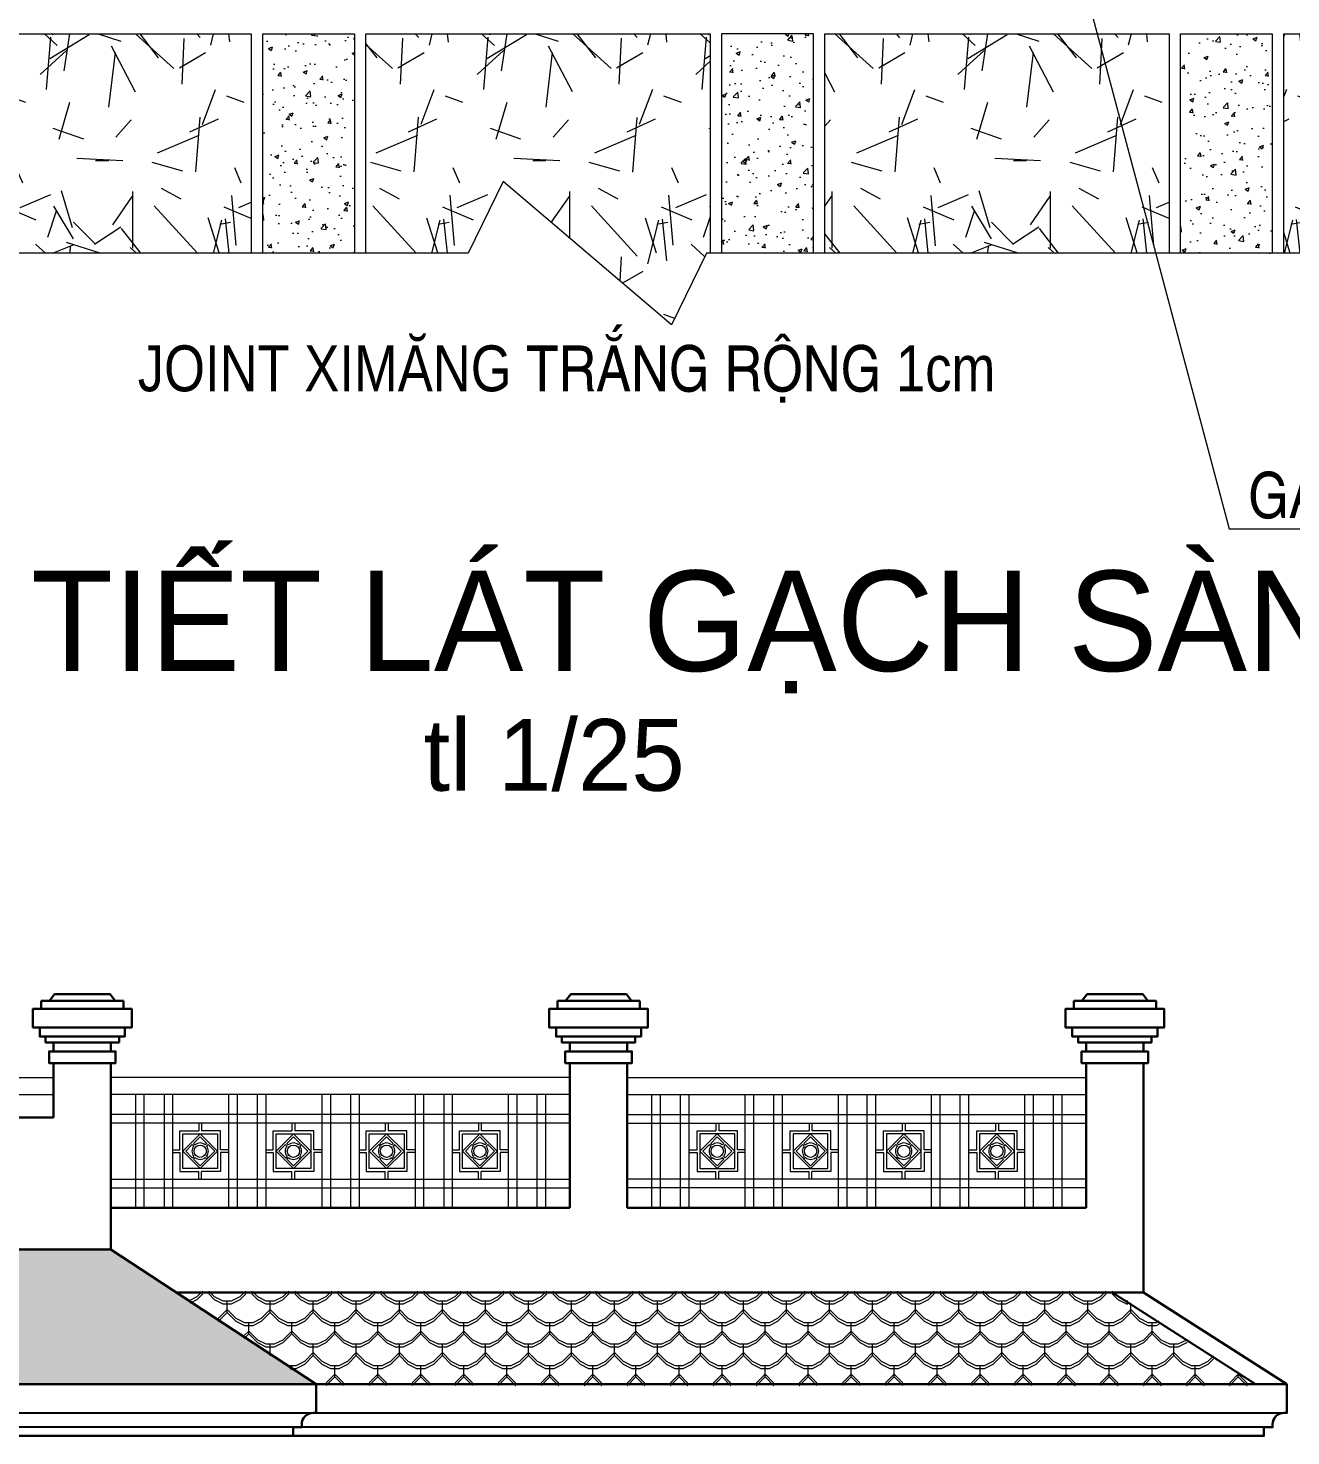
# Model space of a CAD drawing. Header units: millimetres. Extents: x -37049 to 129367, y 25385 to 90033.
# Drawn here: x 70951 to 75353, y 57365 to 62273 of the extents above; entities that cross this region are included whole.
import ezdxf
from ezdxf.enums import TextEntityAlignment as Align

# ---------------------------------------------------------------- set-up
doc = ezdxf.new("R2010")
doc.units = ezdxf.units.MM
doc.header["$MEASUREMENT"] = 0
doc.layers.add('NCHU', color=70, linetype='Continuous')
for name, color, linetype, lineweight in [('NMANH1', 45, 'Continuous', 9), ('NMANH3', 25, 'Continuous', 9), ('NNGOI', 20, 'Continuous', 9), ('NSMANH1', 44, 'Continuous', 5), ('NTHAY1', 61, 'Continuous', 25), ('NTHAY3', 41, 'Continuous', 25), ('NTHAY4', 21, 'Continuous', 25), ('NTHEP', 7, 'Continuous', 20)]:
    doc.layers.add(name, color=color, linetype=linetype, lineweight=lineweight)
doc.styles.add('AVO', font='vhelvcn.ttf')
doc.styles.add('FRANKO', font='vfranko.ttf', dxfattribs={"height": 500})
doc.dimstyles.new('50', dxfattribs={"dimtxt": 160, "dimasz": 120, "dimexe": 150, "dimexo": 150, "dimgap": 30, "dimtad": 1, "dimdec": 0, "dimlfac": 0.5, "dimzin": 0, "dimdsep": 46, "dimtxsty": 'AVO', "dimblk": 'ARCHTICK', "dimcen": -2, "dimdle": 120, "dimclrd": 256, "dimclre": 256, "dimclrt": 1, "dimadec": 0, "dimazin": 0, "dimtfac": 1, "dimtdec": 0, "dimtix": 1, "dimtmove": 2, "dimatfit": 3, "dimldrblk": 'ARCHTICK', "dimfxl": 0, "dimtolj": 1, "dimtzin": 0, "dimlwd": 0, "dimlwe": 0, "dimarcsym": 0})
pattern_1 = [(50, (-264037.15, -4600.5), (145.747735, -12.75127), [15.24, -167.64]), (355, (-264037.15, -4600.5), (-28.19426, 152.845314), [12.192, -134.112]), (100.451, (-264025, -4601.57), (117.554, 140.09335), [12.952, -142.472]), (46.1842, (-264037.15, -4559.87), (216.86323, -33.63386), [22.86, -251.46]), (96.6356, (-264019.07, -4562.67), (189.92339, 197.94044), [19.428, -213.708]), (351.184, (-264037.15, -4559.87), (189.92368, 197.9401), [18.288, -201.168]), (21, (-264016.83, -4570.03), (121.291904, -81.812415), [15.24, -167.64]), (326, (-264016.83, -4570.03), (49.44162, 147.35037), [12.192, -134.112]), (71.4514, (-264006.72, -4576.84), (170.73319, 65.538286), [12.952, -142.472]), (37.5, (-264037.146, -4600.506), (2.4708826, 67.644031), [0, -132.4864, 0, -136.144, 0, -134.62]), (7.5, (-264037.146, -4600.506), (53.45573, 80.14446), [0, -77.6224, 0, -129.4384, 0, -51.308]), (327.5, (-264082.46, -4600.506), (108.472476, -4.582995), [0, -50.8, 0, -158.496, 0, -210.312]), (317.5, (-264102.78, -4600.51), (118.503345, 20.341193), [0, -66.04, 0, -105.2576, 0, -149.352])]
pattern_2 = [(318.0128, (-1305280.805, -247780.42), (6858.0084269, -6096.0051798), [102.5163, -10149.15]), (274.9697, (-1305204.605, -247849), (-761.9946226, 9144.01479185), [175.9215, -17416.2]), (222.5104, (-1305189.365, -248024.26), (8382.0081877, 7619.9944555), [124.0446, -12280.41]), (357.2737, (-1304998.865, -248321.44), (-15239.995096, 761.99669125), [160.2015, -15859.92]), (22.8337, (-1304838.845, -248329.06), (-9144.005199, -3810.01081665), [157.0902, -15551.94]), (87.2737, (-1304694.065, -248268.1), (-761.99669125, -15239.995096), [160.2015, -15859.92]), (127.6942, (-1304686.445, -248108.08), (7619.9932071, -9906.00625837), [211.8582, -20973.93]), (162.2553, (-1304815.985, -247940.44), (-16764.0048618, 5334.01066964), [200.016, -19801.59]), (211.4296, (-1305006.485, -247879.48), (-9905.988348, -6096.0015706), [160.7439, -15913.65]), (265.2364, (-1305143.645, -247963.3), (761.9928488, 8381.993416), [183.5139, -8992.17]), (312.3974, (-1305158.885, -248146.18), (8381.9890952, -9144.00027517), [237.3234, -23495.04]), (228.8141, (-1304991.245, -247567.06), (-4571.992967, -5333.9966023), [81.0015, -8019.18]), (261.4692, (-1305044.585, -247628.02), (1524.00384, 9905.9848787), [154.1046, -15256.38]), (315, (-1305067.45, -247780.4), (761.99948, -2e-11), [107.7627, -969.867]), (293.1986, (-1305158.89, -247833.76), (-1524.006682, 3810.012848), [58.0323, -5745.18]), (21.8014, (-1305136.03, -247887.1), (-2286.001473, -762.000535), [82.0698, -4021.44]), (120.9638, (-1305059.83, -247856.62), (-1524.001188, 2285.997586), [133.296, -4309.89]), (251.5651, (-1305128.4, -247742.32), (761.998867, 1524.000695), [96.3861, -2313.27]), (106.3895, (-1305136.025, -248329.06), (-2285.995245, 7620.0042042), [135.0264, -13367.64]), (160.3462, (-1305174.125, -248199.52), (8381.9881466, -3047.9915066), [113.2797, -11214.66]), (23.1986, (-1305280.81, -247742.32), (-3810.012848, -1524.006682), [116.064, -5687.16]), (73.6105, (-1305174.125, -247696.6), (-2285.995245, -7620.0042042), [135.0264, -13367.64]), (69.444, (-1304663.585, -248329.06), (-1523.998151, -3810.004729), [130.2105, -6380.31]), (24.7751, (-1304617.865, -248207.14), (-8381.9961078, -3809.991121), [109.1016, -10801.08]), (156.8014, (-1304518.81, -247734.7), (-3810.012848, 1524.006682), [116.064, -5687.16]), (107.354, (-1304625.485, -247688.98), (3047.9954027, -9906.0005346), [127.7349, -12645.72]), (159.444, (-1304518.805, -248108.08), (3810.004729, -1523.998151), [65.1054, -6445.44]), (191.3099, (-1304518.8, -247780.42), (-3047.990238, -761.996239), [38.8545, -3846.6]), (255.9638, (-1304556.9, -247788.04), (761.998681, 2286.001606), [157.0902, -2984.715]), (276.009, (-1304595.005, -247940.44), (-761.9982206, 7619.9887633), [145.5801, -14412.42]), (33.6901, (-1304991.25, -247856.62), (-1523.99853, -762.00026), [109.8972, -2637.534]), (83.1572, (-1304899.805, -247795.66), (1524.0068255, 12954.005357), [191.8671, -18994.8]), (150.9454, (-1304876.945, -247605.16), (5333.9872833, -3047.9929097), [78.4524, -7766.82]), (180, (-1304945.5, -247567.06), (-762, -762), [45.72, -716.28]), (210.2564, (-1304617.865, -247955.68), (5333.9973097, 3047.99354), [105.8601, -10480.17]), (138.0128, (-1304709.305, -248009.02), (-6858.0084269, 6096.0051798), [205.0329, -10046.64]), (90, (-1304861.7, -247871.86), (-762, 762), [198.12, -563.88]), (55.3048, (-1304861.705, -247673.74), (-5334.0005071, -7619.9867973), [120.483, -11927.79]), (344.0546, (-1304793.13, -247574.68), (3048.007261, -762.001944), [110.9487, -5436.51]), (297.646, (-1304686.445, -247605.16), (7620.0047924, -14477.9949147), [180.6435, -17883.75]), (265.4261, (-1304602.625, -247765.18), (-761.99631337, -9906.0022814), [191.1087, -18919.74]), (265.4261, (-1304602.625, -247765.18), (-761.99631337, -9906.0022814), [191.1087, -18919.74])]
pattern_3 = [(360, (4.584, 9.7), (75, 75), [30, -120]), (90, (94.584, 54.7), (-75, 75), [30, -120]), (45, (64.58, 24.7), (8e-12, 150), [42.4263, -63.6396, 42.42645, -63.63968]), (135, (124.58, 24.7), (-150, 8e-12), [42.4263, -63.6396, 42.42645, -63.63968]), (26.56505, (34.584, 9.7), (150, 1e-07), [33.54, -301.8702]), (26.56505, (109.584, 84.7), (150, 1e-07), [33.54, -301.8702]), (333.43495, (124.584, 24.7), (150, -1e-07), [33.54, -301.8702]), (333.43495, (49.584, 99.7), (150, -1e-07), [33.54, -301.8702])]
pattern_4 = [(360, (4.584, -0.3), (75, 75), [30, -120]), (90, (94.584, 44.7), (-75, 75), [30, -120]), (45, (64.58, 14.7), (8e-12, 150), [42.4263, -63.6396, 42.42645, -63.63968]), (135, (124.58, 14.7), (-150, 8e-12), [42.4263, -63.6396, 42.42645, -63.63968]), (26.56505, (34.584, -0.3), (150, 1e-07), [33.54, -301.8702]), (26.56505, (109.584, 74.7), (150, 1e-07), [33.54, -301.8702]), (333.43495, (124.584, 14.7), (150, -1e-07), [33.54, -301.8702]), (333.43495, (49.584, 89.7), (150, -1e-07), [33.54, -301.8702])]

# ---------------------------------------------------------------- blocks, each defined once
blk = doc.blocks.new('_ARCHTICK')
at = {"color": 0, "linetype": 'ByBlock', "const_width": 0.15}
blk.add_lwpolyline([(-0.5, -0.5), (0.5, 0.5)], dxfattribs=at)

msp = doc.modelspace()

# ---------------------------------------------------------------- hatches: boundary and pattern name
at = {"layer": 'NMANH3', "ltscale": 0.75}
h = msp.add_hatch(dxfattribs=at)
h.set_pattern_fill('AR-CONC', color=30, scale=0.8, style=0)
h.set_pattern_definition(pattern_1)
h.paths.add_polyline_path([(72088.2, 62252.7), (71768.2, 62252.7), (71768.2, 61487.7), (72088.2, 61487.7)])
h = msp.add_hatch(dxfattribs=at)
h.set_pattern_fill('AR-CONC', color=30, scale=0.8, style=0)
h.set_pattern_definition(pattern_1)
h.paths.add_polyline_path([(73688.2, 62252.7), (73368.2, 62252.7), (73368.2, 61487.7), (73688.2, 61487.7)])
h = msp.add_hatch(dxfattribs=at)
h.set_pattern_fill('AR-CONC', color=30, scale=0.8, style=0)
h.set_pattern_definition(pattern_1)
h.paths.add_polyline_path([(75288.2, 62252.7), (74968.2, 62252.7), (74968.2, 61487.7), (75288.2, 61487.7)])
at = {"layer": 'NNGOI', "ltscale": 10000}
h = msp.add_hatch(dxfattribs=at)
h.set_pattern_fill('SCALLOP2', color=256, scale=150, style=0, pattern_type=2)
h.set_pattern_definition(pattern_3)
h.paths.add_polyline_path([(67839.3, 58019.5), (67124.5, 57549.5), (71954.2, 57549.5), (71239.4, 58019.5)])
h = msp.add_hatch(dxfattribs=at)
h.set_pattern_fill('SCALLOP2', color=256, scale=150, style=0, pattern_type=2)
h.set_pattern_definition(pattern_4)
h.paths.add_polyline_path([(67839.3, 58009.5), (67124.5, 57539.5), (71954.2, 57539.5), (71239.4, 58009.5)])
h = msp.add_hatch(dxfattribs=at)
h.set_pattern_fill('SCALLOP2', color=256, scale=150, style=0, pattern_type=2)
h.set_pattern_definition(pattern_3)
h.paths.add_polyline_path([(75229.6, 57549.5), (74730, 57869.5), (71467.5, 57869.5), (71954.2, 57549.5)])
h = msp.add_hatch(dxfattribs=at)
h.set_pattern_fill('SCALLOP2', color=256, scale=150, style=0, pattern_type=2)
h.set_pattern_definition(pattern_4)
h.paths.add_polyline_path([(75229.6, 57539.5), (74730, 57859.5), (71467.5, 57859.5), (71954.2, 57539.5)])
at = {"layer": 'NSMANH1', "lineweight": 0, "ltscale": 0.75}
h = msp.add_hatch(dxfattribs=at)
h.set_pattern_fill('GRAVEL', color=25, scale=30, angle=90, style=0)
h.set_pattern_definition(pattern_2)
h.paths.add_polyline_path([(71728.2, 61487.7), (71728.2, 62252.7), (70528.2, 62252.7), (70528.2, 61487.7)])
h = msp.add_hatch(dxfattribs=at)
h.set_pattern_fill('GRAVEL', color=25, scale=30, angle=90, style=0)
h.set_pattern_definition(pattern_2)
h.paths.add_polyline_path([(72606.6, 61737.7), (73193.8, 61237.7), (73315.9, 61487.7), (73328.2, 61487.7), (73328.2, 62252.7), (72128.2, 62252.7), (72128.2, 61487.7), (72484.5, 61487.7)])
h = msp.add_hatch(dxfattribs=at)
h.set_pattern_fill('GRAVEL', color=25, scale=30, angle=90, style=0)
h.set_pattern_definition([(318.0128, (-1302080.805, -247780.42), (6858.0084269, -6096.0051798), [102.5163, -10149.15]), (274.9697, (-1302004.605, -247849), (-761.9946226, 9144.01479185), [175.9215, -17416.2]), (222.5104, (-1301989.365, -248024.26), (8382.0081877, 7619.9944555), [124.0446, -12280.41]), (357.2737, (-1301798.865, -248321.44), (-15239.995096, 761.99669125), [160.2015, -15859.92]), (22.8337, (-1301638.845, -248329.06), (-9144.005199, -3810.01081665), [157.0902, -15551.94]), (87.2737, (-1301494.065, -248268.1), (-761.99669125, -15239.995096), [160.2015, -15859.92]), (127.6942, (-1301486.445, -248108.08), (7619.9932071, -9906.00625837), [211.8582, -20973.93]), (162.2553, (-1301615.985, -247940.44), (-16764.0048618, 5334.01066964), [200.016, -19801.59]), (211.4296, (-1301806.485, -247879.48), (-9905.988348, -6096.0015706), [160.7439, -15913.65]), (265.2364, (-1301943.645, -247963.3), (761.9928488, 8381.993416), [183.5139, -8992.17]), (312.3974, (-1301958.885, -248146.18), (8381.9890952, -9144.00027517), [237.3234, -23495.04]), (228.8141, (-1301791.245, -247567.06), (-4571.992967, -5333.9966023), [81.0015, -8019.18]), (261.4692, (-1301844.585, -247628.02), (1524.00384, 9905.9848787), [154.1046, -15256.38]), (315, (-1301867.45, -247780.4), (761.99948, -2e-11), [107.7627, -969.867]), (293.1986, (-1301958.89, -247833.76), (-1524.006682, 3810.012848), [58.0323, -5745.18]), (21.8014, (-1301936.03, -247887.1), (-2286.001473, -762.000535), [82.0698, -4021.44]), (120.9638, (-1301859.83, -247856.62), (-1524.001188, 2285.997586), [133.296, -4309.89]), (251.5651, (-1301928.4, -247742.32), (761.998867, 1524.000695), [96.3861, -2313.27]), (106.3895, (-1301936.025, -248329.06), (-2285.995245, 7620.0042042), [135.0264, -13367.64]), (160.3462, (-1301974.125, -248199.52), (8381.9881466, -3047.9915066), [113.2797, -11214.66]), (23.1986, (-1302080.81, -247742.32), (-3810.012848, -1524.006682), [116.064, -5687.16]), (73.6105, (-1301974.125, -247696.6), (-2285.995245, -7620.0042042), [135.0264, -13367.64]), (69.444, (-1301463.585, -248329.06), (-1523.998151, -3810.004729), [130.2105, -6380.31]), (24.7751, (-1301417.865, -248207.14), (-8381.9961078, -3809.991121), [109.1016, -10801.08]), (156.8014, (-1301318.81, -247734.7), (-3810.012848, 1524.006682), [116.064, -5687.16]), (107.354, (-1301425.485, -247688.98), (3047.9954027, -9906.0005346), [127.7349, -12645.72]), (159.444, (-1301318.805, -248108.08), (3810.004729, -1523.998151), [65.1054, -6445.44]), (191.3099, (-1301318.8, -247780.42), (-3047.990238, -761.996239), [38.8545, -3846.6]), (255.9638, (-1301356.9, -247788.04), (761.998681, 2286.001606), [157.0902, -2984.715]), (276.009, (-1301395.005, -247940.44), (-761.9982206, 7619.9887633), [145.5801, -14412.42]), (33.6901, (-1301791.25, -247856.62), (-1523.99853, -762.00026), [109.8972, -2637.534]), (83.1572, (-1301699.805, -247795.66), (1524.0068255, 12954.005357), [191.8671, -18994.8]), (150.9454, (-1301676.945, -247605.16), (5333.9872833, -3047.9929097), [78.4524, -7766.82]), (180, (-1301745.5, -247567.06), (-762, -762), [45.72, -716.28]), (210.2564, (-1301417.865, -247955.68), (5333.9973097, 3047.99354), [105.8601, -10480.17]), (138.0128, (-1301509.305, -248009.02), (-6858.0084269, 6096.0051798), [205.0329, -10046.64]), (90, (-1301661.7, -247871.86), (-762, 762), [198.12, -563.88]), (55.3048, (-1301661.705, -247673.74), (-5334.0005071, -7619.9867973), [120.483, -11927.79]), (344.0546, (-1301593.13, -247574.68), (3048.007261, -762.001944), [110.9487, -5436.51]), (297.646, (-1301486.445, -247605.16), (7620.0047924, -14477.9949147), [180.6435, -17883.75]), (265.4261, (-1301402.625, -247765.18), (-761.99631337, -9906.0022814), [191.1087, -18919.74]), (265.4261, (-1301402.625, -247765.18), (-761.99631337, -9906.0022814), [191.1087, -18919.74])])
h.paths.add_polyline_path([(74928.2, 61487.7), (74928.2, 62252.7), (73728.2, 62252.7), (73728.2, 61487.7)])
h = msp.add_hatch(dxfattribs=at)
h.set_pattern_fill('GRAVEL', color=25, scale=30, angle=90, style=0)
h.set_pattern_definition([(318.0128, (-1306880.805, -247780.42), (6858.0084269, -6096.0051798), [102.5163, -10149.15]), (274.9697, (-1306804.605, -247849), (-761.9946226, 9144.01479185), [175.9215, -17416.2]), (222.5104, (-1306789.365, -248024.26), (8382.0081877, 7619.9944555), [124.0446, -12280.41]), (357.2737, (-1306598.865, -248321.44), (-15239.995096, 761.99669125), [160.2015, -15859.92]), (22.8337, (-1306438.845, -248329.06), (-9144.005199, -3810.01081665), [157.0902, -15551.94]), (87.2737, (-1306294.065, -248268.1), (-761.99669125, -15239.995096), [160.2015, -15859.92]), (127.6942, (-1306286.445, -248108.08), (7619.9932071, -9906.00625837), [211.8582, -20973.93]), (162.2553, (-1306415.985, -247940.44), (-16764.0048618, 5334.01066964), [200.016, -19801.59]), (211.4296, (-1306606.485, -247879.48), (-9905.988348, -6096.0015706), [160.7439, -15913.65]), (265.2364, (-1306743.645, -247963.3), (761.9928488, 8381.993416), [183.5139, -8992.17]), (312.3974, (-1306758.885, -248146.18), (8381.9890952, -9144.00027517), [237.3234, -23495.04]), (228.8141, (-1306591.245, -247567.06), (-4571.992967, -5333.9966023), [81.0015, -8019.18]), (261.4692, (-1306644.585, -247628.02), (1524.00384, 9905.9848787), [154.1046, -15256.38]), (315, (-1306667.45, -247780.4), (761.99948, -2e-11), [107.7627, -969.867]), (293.1986, (-1306758.89, -247833.76), (-1524.006682, 3810.012848), [58.0323, -5745.18]), (21.8014, (-1306736.03, -247887.1), (-2286.001473, -762.000535), [82.0698, -4021.44]), (120.9638, (-1306659.83, -247856.62), (-1524.001188, 2285.997586), [133.296, -4309.89]), (251.5651, (-1306728.4, -247742.32), (761.998867, 1524.000695), [96.3861, -2313.27]), (106.3895, (-1306736.025, -248329.06), (-2285.995245, 7620.0042042), [135.0264, -13367.64]), (160.3462, (-1306774.125, -248199.52), (8381.9881466, -3047.9915066), [113.2797, -11214.66]), (23.1986, (-1306880.81, -247742.32), (-3810.012848, -1524.006682), [116.064, -5687.16]), (73.6105, (-1306774.125, -247696.6), (-2285.995245, -7620.0042042), [135.0264, -13367.64]), (69.444, (-1306263.585, -248329.06), (-1523.998151, -3810.004729), [130.2105, -6380.31]), (24.7751, (-1306217.865, -248207.14), (-8381.9961078, -3809.991121), [109.1016, -10801.08]), (156.8014, (-1306118.81, -247734.7), (-3810.012848, 1524.006682), [116.064, -5687.16]), (107.354, (-1306225.485, -247688.98), (3047.9954027, -9906.0005346), [127.7349, -12645.72]), (159.444, (-1306118.805, -248108.08), (3810.004729, -1523.998151), [65.1054, -6445.44]), (191.3099, (-1306118.8, -247780.42), (-3047.990238, -761.996239), [38.8545, -3846.6]), (255.9638, (-1306156.9, -247788.04), (761.998681, 2286.001606), [157.0902, -2984.715]), (276.009, (-1306195.005, -247940.44), (-761.9982206, 7619.9887633), [145.5801, -14412.42]), (33.6901, (-1306591.25, -247856.62), (-1523.99853, -762.00026), [109.8972, -2637.534]), (83.1572, (-1306499.805, -247795.66), (1524.0068255, 12954.005357), [191.8671, -18994.8]), (150.9454, (-1306476.945, -247605.16), (5333.9872833, -3047.9929097), [78.4524, -7766.82]), (180, (-1306545.5, -247567.06), (-762, -762), [45.72, -716.28]), (210.2564, (-1306217.865, -247955.68), (5333.9973097, 3047.99354), [105.8601, -10480.17]), (138.0128, (-1306309.305, -248009.02), (-6858.0084269, 6096.0051798), [205.0329, -10046.64]), (90, (-1306461.7, -247871.86), (-762, 762), [198.12, -563.88]), (55.3048, (-1306461.705, -247673.74), (-5334.0005071, -7619.9867973), [120.483, -11927.79]), (344.0546, (-1306393.13, -247574.68), (3048.007261, -762.001944), [110.9487, -5436.51]), (297.646, (-1306286.445, -247605.16), (7620.0047924, -14477.9949147), [180.6435, -17883.75]), (265.4261, (-1306202.625, -247765.18), (-761.99631337, -9906.0022814), [191.1087, -18919.74]), (265.4261, (-1306202.625, -247765.18), (-761.99631337, -9906.0022814), [191.1087, -18919.74])])
h.paths.add_polyline_path([(76093.2, 61487.7), (76093.2, 62252.7), (75328.2, 62252.7), (75328.2, 61487.7)])

# ---------------------------------------------------------------- linework, layer by layer
at = {"layer": 'NMANH1', "ltscale": 0.75}
for points in [[(70528.2, 61487.7), (70528.2, 62252.7), (71728.2, 62252.7), (71728.2, 61487.7)], [(71768.2, 61487.7), (71768.2, 62252.7), (72088.2, 62252.7), (72088.2, 61487.7)], [(72128.2, 61487.7), (72128.2, 62252.7), (73328.2, 62252.7), (73328.2, 61487.7)], [(73688.2, 61487.7), (73688.2, 62252.7), (73368.2, 62252.7), (73368.2, 61487.7)], [(73728.2, 61487.7), (73728.2, 62252.7), (74928.2, 62252.7), (74928.2, 61487.7)], [(74968.2, 61487.7), (74968.2, 62252.7), (75288.2, 62252.7), (75288.2, 61487.7)], [(75328.2, 61487.7), (75328.2, 62252.7), (76093.2, 62252.7)]]:
    msp.add_lwpolyline(points, dxfattribs=at)
at = {"layer": 'NMANH3'}
msp.add_lwpolyline([(76669.4, 61487.7), (73315.9, 61487.7), (73193.8, 61237.7), (72606.6, 61737.7), (72484.5, 61487.7), (68746.9, 61487.7)], dxfattribs=at)
at = {"layer": 'NTHAY1', "lineweight": 30}
for p, q in [((71039.4, 58664.5), (71039.4, 58474.5)), ((71239.4, 58014.5), (71239.4, 58664.5)), ((72839.3, 58664.5), (72839.3, 58159.5)), ((73039.3, 58664.5), (73039.3, 58159.5)), ((71239.4, 58159.5), (72839.3, 58159.5)), ((74639.2, 58159.5), (73039.3, 58159.5)), ((71239.4, 58014.5), (67839.3, 58014.5))]:
    msp.add_line(p, q, dxfattribs=at)
at = {"layer": 'NTHAY1', "lineweight": 30, "ltscale": 0.75}
for p, q in [((74639.2, 58664.5), (74639.2, 58159.5)), ((74839.2, 58664.5), (74839.2, 57864.5)), ((71954.2, 57544.5), (71239.4, 58014.5)), ((74839.2, 57864.5), (71467.5, 57864.5)), ((75338.8, 57544.5), (74839.2, 57864.5)), ((75338.8, 57544.5), (64039.2, 57544.5)), ((75238.8, 57364.5), (64139.2, 57364.5))]:
    msp.add_line(p, q, dxfattribs=at)
at = {"layer": 'NTHAY1', "ltscale": 0.75}
msp.add_line((75229.6, 57544.5), (74730, 57864.5), dxfattribs=at)
at = {"layer": 'NTHAY1', "lineweight": 30}
msp.add_lwpolyline([(71039.4, 58474.5), (70789.1, 58474.5), (70789.1, 58159), (70489.1, 58159), (70489.1, 58474.5), (70239.2, 58474.5), (70239.2, 58159.5), (69939.2, 58159.5), (69939.2, 58474.5), (69689.4, 58474.5), (69689.4, 58159.5), (69389.4, 58159.5), (69389.4, 58474.5), (69139.5, 58474.5), (69139.5, 58159.5), (68839.5, 58159.5), (68839.5, 58474.5), (68589.6, 58474.5), (68589.6, 58159.5), (68289.6, 58159.5), (68289.6, 58474.5), (68039.3, 58474.5)], dxfattribs=at)
at = {"layer": 'NTHAY1', "lineweight": 30, "ltscale": 0.75}
for points in [[(71954.2, 57544.5), (71954.2, 57444.5), (71944.2, 57444.5, 0.414214), (71904.2, 57404.5), (71904.2, 57394.5), (71874.2, 57394.5), (71874.2, 57364.5), (71854.2, 57364.5), (71854.2, 57364.5)], [(75338.8, 57544.5), (75338.8, 57444.5), (75328.8, 57444.5, 0.414214), (75288.8, 57404.5), (75288.8, 57394.5), (75258.8, 57394.5), (75258.8, 57364.5), (75238.8, 57364.5), (75238.8, 57364.5)]]:
    msp.add_lwpolyline(points, format="xyb", dxfattribs=at)
at = {"layer": 'NTHAY3', "ltscale": 0.75}
for p, q in [((64049.2, 57444.5), (75328.8, 57444.5)), ((75258.8, 57394.5), (64119.2, 57394.5))]:
    msp.add_line(p, q, dxfattribs=at)
at = {"layer": 'NTHAY4', "lineweight": 30}
for p, q in [((71042.3, 58904.7), (71024.5, 58881.7)), ((71139.4, 58904.7), (71042.3, 58904.7)), ((71139.4, 58904.7), (71236.4, 58904.7)), ((71236.4, 58904.7), (71254.2, 58881.7)), ((72842.2, 58904.7), (72824.4, 58881.7)), ((72939.3, 58904.7), (72842.2, 58904.7)), ((72939.3, 58904.7), (73036.3, 58904.7)), ((73036.3, 58904.7), (73054.1, 58881.7)), ((74642.1, 58904.7), (74624.3, 58881.7)), ((74739.2, 58904.7), (74642.1, 58904.7)), ((74739.2, 58904.7), (74836.2, 58904.7)), ((74836.2, 58904.7), (74854, 58881.7)), ((70995.8, 58881.7), (71282.9, 58881.7)), ((70995.8, 58853), (70995.8, 58881.7)), ((71282.9, 58853), (71282.9, 58881.7)), ((72795.7, 58881.7), (73082.8, 58881.7)), ((72795.7, 58853), (72795.7, 58881.7)), ((73082.8, 58853), (73082.8, 58881.7)), ((74595.6, 58881.7), (74882.7, 58881.7)), ((74595.6, 58853), (74595.6, 58881.7)), ((74882.7, 58853), (74882.7, 58881.7)), ((70991.1, 58788.7), (71139.4, 58788.7, -1682.2)), ((71011.2, 58756.5), (71139.4, 58756.5, -1682.2)), ((71287.6, 58788.7), (71139.4, 58788.7, -1682.2)), ((71267.5, 58756.5), (71139.4, 58756.5, -1682.2)), ((72791, 58788.7), (72939.3, 58788.7, -1682.2)), ((72811.1, 58756.5), (72939.3, 58756.5, -1682.2)), ((73087.5, 58788.7), (72939.3, 58788.7, -1682.2)), ((73067.4, 58756.5), (72939.3, 58756.5, -1682.2)), ((74590.9, 58788.7), (74739.2, 58788.7, -1682.2)), ((74611, 58756.5), (74739.2, 58756.5, -1682.2)), ((74887.4, 58788.7), (74739.2, 58788.7, -1682.2)), ((74867.3, 58756.5), (74739.2, 58756.5, -1682.2)), ((71039.4, 58704.8), (71039.4, 58736.5)), ((71039.4, 58704.8), (71039.4, 58736.5)), ((71239.4, 58704.8), (71239.4, 58736.5)), ((71239.4, 58704.8), (71239.4, 58736.5)), ((72839.3, 58704.8), (72839.3, 58736.5)), ((72839.3, 58704.8), (72839.3, 58736.5)), ((73039.3, 58704.8), (73039.3, 58736.5)), ((73039.3, 58704.8), (73039.3, 58736.5)), ((74639.2, 58704.8), (74639.2, 58736.5)), ((74639.2, 58704.8), (74639.2, 58736.5)), ((74839.2, 58704.8), (74839.2, 58736.5)), ((74839.2, 58704.8), (74839.2, 58736.5)), ((71239.4, 58664.5), (71039.4, 58664.5)), ((73039.3, 58664.5), (72839.3, 58664.5)), ((74839.2, 58664.5), (74639.2, 58664.5))]:
    msp.add_line(p, q, dxfattribs=at)
for points in [[(71139.4, 58853), (70967.1, 58853), (70967.1, 58788.7), (70991.1, 58788.7), (70991.1, 58756.5), (71011.2, 58756.5), (71011.2, 58736.5), (71139.4, 58736.5)], [(71139.4, 58853), (71311.6, 58853), (71311.6, 58788.7), (71287.6, 58788.7), (71287.6, 58756.5), (71267.5, 58756.5), (71267.5, 58736.5), (71139.4, 58736.5)], [(72939.3, 58853), (72767, 58853), (72767, 58788.7), (72791, 58788.7), (72791, 58756.5), (72811.1, 58756.5), (72811.1, 58736.5), (72939.3, 58736.5)], [(72939.3, 58853), (73111.5, 58853), (73111.5, 58788.7), (73087.5, 58788.7), (73087.5, 58756.5), (73067.4, 58756.5), (73067.4, 58736.5), (72939.3, 58736.5)], [(74739.2, 58853), (74566.9, 58853), (74566.9, 58788.7), (74590.9, 58788.7), (74590.9, 58756.5), (74611, 58756.5), (74611, 58736.5), (74739.2, 58736.5)], [(74739.2, 58853), (74911.4, 58853), (74911.4, 58788.7), (74887.4, 58788.7), (74887.4, 58756.5), (74867.3, 58756.5), (74867.3, 58736.5), (74739.2, 58736.5)], [(71139.4, 58704.8), (71023.3, 58704.8), (71023.3, 58664.5), (71039.4, 58664.5)], [(71139.4, 58704.8), (71255.5, 58704.8), (71255.5, 58664.5), (71239.4, 58664.5)], [(72939.3, 58704.8), (72823.1, 58704.8), (72823.1, 58664.5), (72839.3, 58664.5)], [(72939.3, 58704.8), (73055.4, 58704.8), (73055.4, 58664.5), (73039.3, 58664.5)], [(74739.2, 58704.8), (74623, 58704.8), (74623, 58664.5), (74639.2, 58664.5)], [(74739.2, 58704.8), (74855.3, 58704.8), (74855.3, 58664.5), (74839.2, 58664.5)]]:
    msp.add_lwpolyline(points, dxfattribs=at)
at = {"layer": 'NTHEP', "lineweight": 15}
for p, q in [((69539.4, 58614.5), (71039.4, 58614.5)), ((72839.3, 58614.5), (71239.4, 58614.5)), ((73039.3, 58614.5), (74639.2, 58614.5)), ((69539.4, 58554.5), (71039.4, 58554.5)), ((72839.3, 58554.5), (71239.4, 58554.5)), ((71324.3, 58554.5), (71324.3, 58159.5)), ((71354.3, 58554.5), (71354.3, 58159.5)), ((71424.3, 58554.5), (71424.3, 58159.5)), ((71454.3, 58554.5), (71454.3, 58159.5)), ((71649.3, 58554.5), (71649.3, 58159.5)), ((71679.3, 58554.5), (71679.3, 58159.5)), ((71749.3, 58554.5), (71749.3, 58159.5)), ((71779.3, 58554.5), (71779.3, 58159.5)), ((71974.3, 58554.5), (71974.3, 58159.5)), ((72004.3, 58554.5), (72004.3, 58159.5)), ((72074.3, 58554.5), (72074.3, 58159.5)), ((72104.3, 58554.5), (72104.3, 58159.5)), ((72299.3, 58554.5), (72299.3, 58159.5)), ((72329.3, 58554.5), (72329.3, 58159.5)), ((72399.3, 58554.5), (72399.3, 58159.5)), ((72429.3, 58554.5), (72429.3, 58159.5)), ((72624.3, 58554.5), (72624.3, 58159.5)), ((72654.3, 58554.5), (72654.3, 58159.5)), ((72724.3, 58554.5), (72724.3, 58159.5)), ((72754.3, 58554.5), (72754.3, 58159.5)), ((73039.3, 58554.5), (74639.2, 58554.5)), ((73124.2, 58554.5), (73124.2, 58159.5)), ((73154.2, 58554.5), (73154.2, 58159.5)), ((73224.2, 58554.5), (73224.2, 58159.5)), ((73254.2, 58554.5), (73254.2, 58159.5)), ((73449.2, 58554.5), (73449.2, 58159.5)), ((73479.2, 58554.5), (73479.2, 58159.5)), ((73549.2, 58554.5), (73549.2, 58159.5)), ((73579.2, 58554.5), (73579.2, 58159.5)), ((73774.2, 58554.5), (73774.2, 58159.5)), ((73804.2, 58554.5), (73804.2, 58159.5)), ((73874.2, 58554.5), (73874.2, 58159.5)), ((73904.2, 58554.5), (73904.2, 58159.5)), ((74099.2, 58554.5), (74099.2, 58159.5)), ((74129.2, 58554.5), (74129.2, 58159.5)), ((74199.2, 58554.5), (74199.2, 58159.5)), ((74229.2, 58554.5), (74229.2, 58159.5)), ((74424.2, 58554.5), (74424.2, 58159.5)), ((74454.2, 58554.5), (74454.2, 58159.5)), ((74524.2, 58554.5), (74524.2, 58159.5)), ((74554.2, 58554.5), (74554.2, 58159.5)), ((72839.3, 58484.5), (71239.4, 58484.5)), ((73039.3, 58484.5), (74639.2, 58484.5)), ((72839.3, 58454.5), (71239.4, 58454.5)), ((73039.3, 58454.5), (74639.2, 58454.5)), ((71239.4, 58259.5), (72839.3, 58259.5)), ((71239.4, 58229.5), (72839.3, 58229.5)), ((74639.2, 58259.5), (73039.3, 58259.5)), ((74639.2, 58229.5), (73039.3, 58229.5))]:
    msp.add_line(p, q, dxfattribs=at)
at = {"layer": 'NTHEP'}
for p, q in [((71545.3, 58454.5), (71545.3, 58427.8)), ((71555.4, 58454.5), (71555.4, 58427.8)), ((71870.3, 58454.5), (71870.3, 58427.8)), ((71880.4, 58454.5), (71880.4, 58427.8)), ((72195.3, 58454.5), (72195.3, 58427.8)), ((72205.4, 58454.5), (72205.4, 58427.8)), ((72520.3, 58454.5), (72520.3, 58427.8)), ((72530.4, 58454.5), (72530.4, 58427.8)), ((73348.2, 58454.5), (73348.2, 58427.8)), ((73358.3, 58454.5), (73358.3, 58427.8)), ((73673.2, 58454.5), (73673.2, 58427.8)), ((73683.3, 58454.5), (73683.3, 58427.8)), ((73998.2, 58454.5), (73998.2, 58427.8)), ((74008.3, 58454.5), (74008.3, 58427.8)), ((74323.2, 58454.5), (74323.2, 58427.8)), ((74333.3, 58454.5), (74333.3, 58427.8)), ((71454.3, 58362.1), (71479.6, 58362.1)), ((71522.9, 58380.1), (71528.1, 58375)), ((71527.2, 58384.4), (71532.3, 58379.3)), ((71573.4, 58384.4), (71568.3, 58379.3)), ((71577.7, 58380.1), (71572.6, 58375)), ((71649.3, 58362.1), (71621.1, 58362.1)), ((71779.3, 58362.1), (71804.6, 58362.1)), ((71847.9, 58380.1), (71853.1, 58375)), ((71852.2, 58384.4), (71857.3, 58379.3)), ((71898.4, 58384.4), (71893.3, 58379.3)), ((71902.7, 58380.1), (71897.6, 58375)), ((71974.3, 58362.1), (71946.1, 58362.1)), ((72104.3, 58362.1), (72129.6, 58362.1)), ((72172.9, 58380.1), (72178.1, 58375)), ((72177.2, 58384.4), (72182.3, 58379.3)), ((72223.4, 58384.4), (72218.3, 58379.3)), ((72227.7, 58380.1), (72222.6, 58375)), ((72299.3, 58362.1), (72271.1, 58362.1)), ((72429.3, 58362.1), (72454.6, 58362.1)), ((72497.9, 58380.1), (72503.1, 58375)), ((72502.2, 58384.4), (72507.3, 58379.3)), ((72548.4, 58384.4), (72543.3, 58379.3)), ((72552.7, 58380.1), (72547.6, 58375)), ((72624.3, 58362.1), (72596.1, 58362.1)), ((73254.2, 58362.1), (73282.5, 58362.1)), ((73325.8, 58380.1), (73331, 58375)), ((73330.1, 58384.4), (73335.3, 58379.3)), ((73376.4, 58384.4), (73371.2, 58379.3)), ((73380.7, 58380.1), (73375.5, 58375)), ((73449.2, 58362.1), (73424, 58362.1)), ((73579.2, 58362.1), (73607.5, 58362.1)), ((73650.8, 58380.1), (73656, 58375)), ((73655.1, 58384.4), (73660.3, 58379.3)), ((73701.4, 58384.4), (73696.2, 58379.3)), ((73705.7, 58380.1), (73700.5, 58375)), ((73774.2, 58362.1), (73749, 58362.1)), ((73904.2, 58362.1), (73932.5, 58362.1)), ((73975.8, 58380.1), (73981, 58375)), ((73980.1, 58384.4), (73985.3, 58379.3)), ((74026.4, 58384.4), (74021.2, 58379.3)), ((74030.7, 58380.1), (74025.5, 58375)), ((74099.2, 58362.1), (74074, 58362.1)), ((74229.2, 58362.1), (74257.5, 58362.1)), ((74300.8, 58380.1), (74306, 58375)), ((74305.1, 58384.4), (74310.3, 58379.3)), ((74351.4, 58384.4), (74346.2, 58379.3)), ((74355.7, 58380.1), (74350.5, 58375)), ((74424.2, 58362.1), (74399, 58362.1)), ((71454.3, 58352), (71479.6, 58352)), ((71522.9, 58333.9), (71528.1, 58339)), ((71527.2, 58329.6), (71532.3, 58334.8)), ((71573.4, 58329.6), (71568.3, 58334.8)), ((71577.7, 58333.9), (71572.6, 58339)), ((71649.3, 58352), (71621.1, 58352)), ((71779.3, 58352), (71804.6, 58352)), ((71847.9, 58333.9), (71853.1, 58339)), ((71852.2, 58329.6), (71857.3, 58334.8)), ((71898.4, 58329.6), (71893.3, 58334.8)), ((71902.7, 58333.9), (71897.6, 58339)), ((71974.3, 58352), (71946.1, 58352)), ((72104.3, 58352), (72129.6, 58352)), ((72172.9, 58333.9), (72178.1, 58339)), ((72177.2, 58329.6), (72182.3, 58334.8)), ((72223.4, 58329.6), (72218.3, 58334.8)), ((72227.7, 58333.9), (72222.6, 58339)), ((72299.3, 58352), (72271.1, 58352)), ((72429.3, 58352), (72454.6, 58352)), ((72497.9, 58333.9), (72503.1, 58339)), ((72502.2, 58329.6), (72507.3, 58334.8)), ((72548.4, 58329.6), (72543.3, 58334.8)), ((72552.7, 58333.9), (72547.6, 58339)), ((72624.3, 58352), (72596.1, 58352)), ((73254.2, 58352), (73282.5, 58352)), ((73325.8, 58333.9), (73331, 58339)), ((73330.1, 58329.6), (73335.3, 58334.8)), ((73376.4, 58329.6), (73371.2, 58334.8)), ((73380.7, 58333.9), (73375.5, 58339)), ((73449.2, 58352), (73424, 58352)), ((73579.2, 58352), (73607.5, 58352)), ((73650.8, 58333.9), (73656, 58339)), ((73655.1, 58329.6), (73660.3, 58334.8)), ((73701.4, 58329.6), (73696.2, 58334.8)), ((73705.7, 58333.9), (73700.5, 58339)), ((73774.2, 58352), (73749, 58352)), ((73904.2, 58352), (73932.5, 58352)), ((73975.8, 58333.9), (73981, 58339)), ((73980.1, 58329.6), (73985.3, 58334.8)), ((74026.4, 58329.6), (74021.2, 58334.8)), ((74030.7, 58333.9), (74025.5, 58339)), ((74099.2, 58352), (74074, 58352)), ((74229.2, 58352), (74257.5, 58352)), ((74300.8, 58333.9), (74306, 58339)), ((74305.1, 58329.6), (74310.3, 58334.8)), ((74351.4, 58329.6), (74346.2, 58334.8)), ((74355.7, 58333.9), (74350.5, 58339)), ((74424.2, 58352), (74399, 58352)), ((71545.3, 58259.5), (71545.3, 58286.3)), ((71555.4, 58259.5), (71555.4, 58286.3)), ((71870.3, 58259.5), (71870.3, 58286.3)), ((71880.4, 58259.5), (71880.4, 58286.3)), ((72195.3, 58259.5), (72195.3, 58286.3)), ((72205.4, 58259.5), (72205.4, 58286.3)), ((72520.3, 58259.5), (72520.3, 58286.3)), ((72530.4, 58259.5), (72530.4, 58286.3)), ((73348.2, 58259.5), (73348.2, 58286.3)), ((73358.3, 58259.5), (73358.3, 58286.3)), ((73673.2, 58259.5), (73673.2, 58286.3)), ((73683.3, 58259.5), (73683.3, 58286.3)), ((73998.2, 58259.5), (73998.2, 58286.3)), ((74008.3, 58259.5), (74008.3, 58286.3)), ((74323.2, 58259.5), (74323.2, 58286.3)), ((74333.3, 58259.5), (74333.3, 58286.3))]:
    msp.add_line(p, q, dxfattribs=at)
for points in [[(71479.6, 58362.1), (71479.6, 58427.8), (71545.3, 58427.8)], [(71527.2, 58384.4), (71550.3, 58407.6), (71573.4, 58384.4)], [(71621.1, 58362.1), (71621.1, 58427.8), (71555.4, 58427.8)], [(71804.6, 58362.1), (71804.6, 58427.8), (71870.3, 58427.8)], [(71852.2, 58384.4), (71875.3, 58407.6), (71898.4, 58384.4)], [(71946.1, 58362.1), (71946.1, 58427.8), (71880.4, 58427.8)], [(72129.6, 58362.1), (72129.6, 58427.8), (72195.3, 58427.8)], [(72177.2, 58384.4), (72200.3, 58407.6), (72223.4, 58384.4)], [(72271.1, 58362.1), (72271.1, 58427.8), (72205.4, 58427.8)], [(72454.6, 58362.1), (72454.6, 58427.8), (72520.3, 58427.8)], [(72502.2, 58384.4), (72525.3, 58407.6), (72548.4, 58384.4)], [(72596.1, 58362.1), (72596.1, 58427.8), (72530.4, 58427.8)], [(73282.5, 58362.1), (73282.5, 58427.8), (73348.2, 58427.8)], [(73376.4, 58384.4), (73353.2, 58407.6), (73330.1, 58384.4)], [(73424, 58362.1), (73424, 58427.8), (73358.3, 58427.8)], [(73607.5, 58362.1), (73607.5, 58427.8), (73673.2, 58427.8)], [(73701.4, 58384.4), (73678.2, 58407.6), (73655.1, 58384.4)], [(73749, 58362.1), (73749, 58427.8), (73683.3, 58427.8)], [(73932.5, 58362.1), (73932.5, 58427.8), (73998.2, 58427.8)], [(74026.4, 58384.4), (74003.2, 58407.6), (73980.1, 58384.4)], [(74074, 58362.1), (74074, 58427.8), (74008.3, 58427.8)], [(74257.5, 58362.1), (74257.5, 58427.8), (74323.2, 58427.8)], [(74351.4, 58384.4), (74328.2, 58407.6), (74305.1, 58384.4)], [(74399, 58362.1), (74399, 58427.8), (74333.3, 58427.8)], [(71522.9, 58333.9), (71499.8, 58357), (71522.9, 58380.1)], [(71577.7, 58380.1), (71600.9, 58357), (71550.3, 58306.5), (71527.2, 58329.6)], [(71847.9, 58333.9), (71824.8, 58357), (71847.9, 58380.1)], [(71902.7, 58380.1), (71925.9, 58357), (71875.3, 58306.5), (71852.2, 58329.6)], [(72172.9, 58333.9), (72149.8, 58357), (72172.9, 58380.1)], [(72227.7, 58380.1), (72250.9, 58357), (72200.3, 58306.5), (72177.2, 58329.6)], [(72497.9, 58333.9), (72474.8, 58357), (72497.9, 58380.1)], [(72552.7, 58380.1), (72575.9, 58357), (72525.3, 58306.5), (72502.2, 58329.6)], [(73325.8, 58380.1), (73302.7, 58357), (73353.2, 58306.5), (73376.4, 58329.6)], [(73380.7, 58333.9), (73403.8, 58357), (73380.7, 58380.1)], [(73650.8, 58380.1), (73627.7, 58357), (73678.2, 58306.5), (73701.4, 58329.6)], [(73705.7, 58333.9), (73728.8, 58357), (73705.7, 58380.1)], [(73975.8, 58380.1), (73952.7, 58357), (74003.2, 58306.5), (74026.4, 58329.6)], [(74030.7, 58333.9), (74053.8, 58357), (74030.7, 58380.1)], [(74300.8, 58380.1), (74277.7, 58357), (74328.2, 58306.5), (74351.4, 58329.6)], [(74355.7, 58333.9), (74378.8, 58357), (74355.7, 58380.1)], [(71479.6, 58352), (71479.6, 58286.3), (71545.3, 58286.3)], [(71621.1, 58352), (71621.1, 58286.3), (71555.4, 58286.3)], [(71804.6, 58352), (71804.6, 58286.3), (71870.3, 58286.3)], [(71946.1, 58352), (71946.1, 58286.3), (71880.4, 58286.3)], [(72129.6, 58352), (72129.6, 58286.3), (72195.3, 58286.3)], [(72271.1, 58352), (72271.1, 58286.3), (72205.4, 58286.3)], [(72454.6, 58352), (72454.6, 58286.3), (72520.3, 58286.3)], [(72596.1, 58352), (72596.1, 58286.3), (72530.4, 58286.3)], [(73282.5, 58352), (73282.5, 58286.3), (73348.2, 58286.3)], [(73424, 58352), (73424, 58286.3), (73358.3, 58286.3)], [(73607.5, 58352), (73607.5, 58286.3), (73673.2, 58286.3)], [(73749, 58352), (73749, 58286.3), (73683.3, 58286.3)], [(73932.5, 58352), (73932.5, 58286.3), (73998.2, 58286.3)], [(74074, 58352), (74074, 58286.3), (74008.3, 58286.3)], [(74257.5, 58352), (74257.5, 58286.3), (74323.2, 58286.3)], [(74399, 58352), (74399, 58286.3), (74333.3, 58286.3)]]:
    msp.add_lwpolyline(points, dxfattribs=at)
for points in [[(71611, 58417.7), (71611, 58296.4), (71489.7, 58296.4), (71489.7, 58417.7)], [(71550.3, 58296.4), (71489.7, 58357), (71550.3, 58417.7), (71611, 58357)], [(71936, 58417.7), (71936, 58296.4), (71814.7, 58296.4), (71814.7, 58417.7)], [(71875.3, 58296.4), (71814.7, 58357), (71875.3, 58417.7), (71936, 58357)], [(72261, 58417.7), (72261, 58296.4), (72139.7, 58296.4), (72139.7, 58417.7)], [(72200.3, 58296.4), (72139.7, 58357), (72200.3, 58417.7), (72261, 58357)], [(72586, 58417.7), (72586, 58296.4), (72464.7, 58296.4), (72464.7, 58417.7)], [(72525.3, 58296.4), (72464.7, 58357), (72525.3, 58417.7), (72586, 58357)], [(73292.6, 58417.7), (73292.6, 58296.4), (73413.9, 58296.4), (73413.9, 58417.7)], [(73353.2, 58296.4), (73413.9, 58357), (73353.2, 58417.7), (73292.6, 58357)], [(73617.6, 58417.7), (73617.6, 58296.4), (73738.9, 58296.4), (73738.9, 58417.7)], [(73678.2, 58296.4), (73738.9, 58357), (73678.2, 58417.7), (73617.6, 58357)], [(73942.6, 58417.7), (73942.6, 58296.4), (74063.9, 58296.4), (74063.9, 58417.7)], [(74003.2, 58296.4), (74063.9, 58357), (74003.2, 58417.7), (73942.6, 58357)], [(74267.6, 58417.7), (74267.6, 58296.4), (74388.9, 58296.4), (74388.9, 58417.7)], [(74328.2, 58296.4), (74388.9, 58357), (74328.2, 58417.7), (74267.6, 58357)]]:
    msp.add_lwpolyline(points, close=True, dxfattribs=at)
for centre in [(71550.3, 58357), (71875.3, 58357), (72200.3, 58357), (72525.3, 58357), (73353.2, 58357), (73678.2, 58357), (74003.2, 58357), (74328.2, 58357)]:
    msp.add_circle(centre, 21.5, dxfattribs=at)
for centre, start, end in [((71550.3, 58357), 141.0846, 218.9154), ((71550.3, 58357), 51.0846, 128.9154), ((71550.3, 58357), 321.0846, 38.9154), ((71875.3, 58357), 141.0846, 218.9154), ((71875.3, 58357), 51.0846, 128.9154), ((71875.3, 58357), 321.0846, 38.9154), ((72200.3, 58357), 141.0846, 218.9154), ((72200.3, 58357), 51.0846, 128.9154), ((72200.3, 58357), 321.0846, 38.9154), ((72525.3, 58357), 141.0846, 218.9154), ((72525.3, 58357), 51.0846, 128.9154), ((72525.3, 58357), 321.0846, 38.9154), ((73353.2, 58357), 141.0846, 218.9154), ((73353.2, 58357), 51.0846, 128.9154), ((73353.2, 58357), 321.0846, 38.9154), ((73678.2, 58357), 141.0846, 218.9154), ((73678.2, 58357), 51.0846, 128.9154), ((73678.2, 58357), 321.0846, 38.9154), ((74003.2, 58357), 141.0846, 218.9154), ((74003.2, 58357), 51.0846, 128.9154), ((74003.2, 58357), 321.0846, 38.9154), ((74328.2, 58357), 141.0846, 218.9154), ((74328.2, 58357), 51.0846, 128.9154), ((74328.2, 58357), 321.0846, 38.9154), ((71550.3, 58357), 231.0846, 308.9154), ((71875.3, 58357), 231.0846, 308.9154), ((72200.3, 58357), 231.0846, 308.9154), ((72525.3, 58357), 231.0846, 308.9154), ((73353.2, 58357), 231.0846, 308.9154), ((73678.2, 58357), 231.0846, 308.9154), ((74003.2, 58357), 231.0846, 308.9154), ((74328.2, 58357), 231.0846, 308.9154)]:
    msp.add_arc(centre, 28.6, start, end, dxfattribs=at)

# ---------------------------------------------------------------- texts
at = {"layer": 'NCHU', "ltscale": 0.75, "style": 'AVO'}
for s, p in [('JOINT XIMAÊNG TRAÉNG ROÄNG 1cm', (71332.8, 61006.5)), ('GAÏCH CERAMIC 300*300,GIAÛ GAÏCH TAØU', (75203.8, 60564.8))]:
    msp.add_text(s, height=160, dxfattribs=at).set_placement(p)
at = {"layer": 'NCHU', "ltscale": 0.75, "style": 'FRANKO'}
for s, height, p in [('CHI TIEÁT LAÙT GAÏCH SAØN', 350, (72781.4, 60220.5)), ('tl 1/25', 250, (72784.2, 59743.6))]:
    msp.add_text(s, height=height, dxfattribs=at).set_placement(p, align=Align.MIDDLE)

# ---------------------------------------------------------------- leaders
at = {"layer": 'NMANH3'}
msp.add_leader([(74443.7, 63128.7), (75138, 60527.2), (78822.7, 60527.2)], dimstyle='50', override={"dimasz": 75, "dimtad": 0, "dimldrblk": 'Dot'}, dxfattribs=at)

doc.saveas('drawing.dxf')
